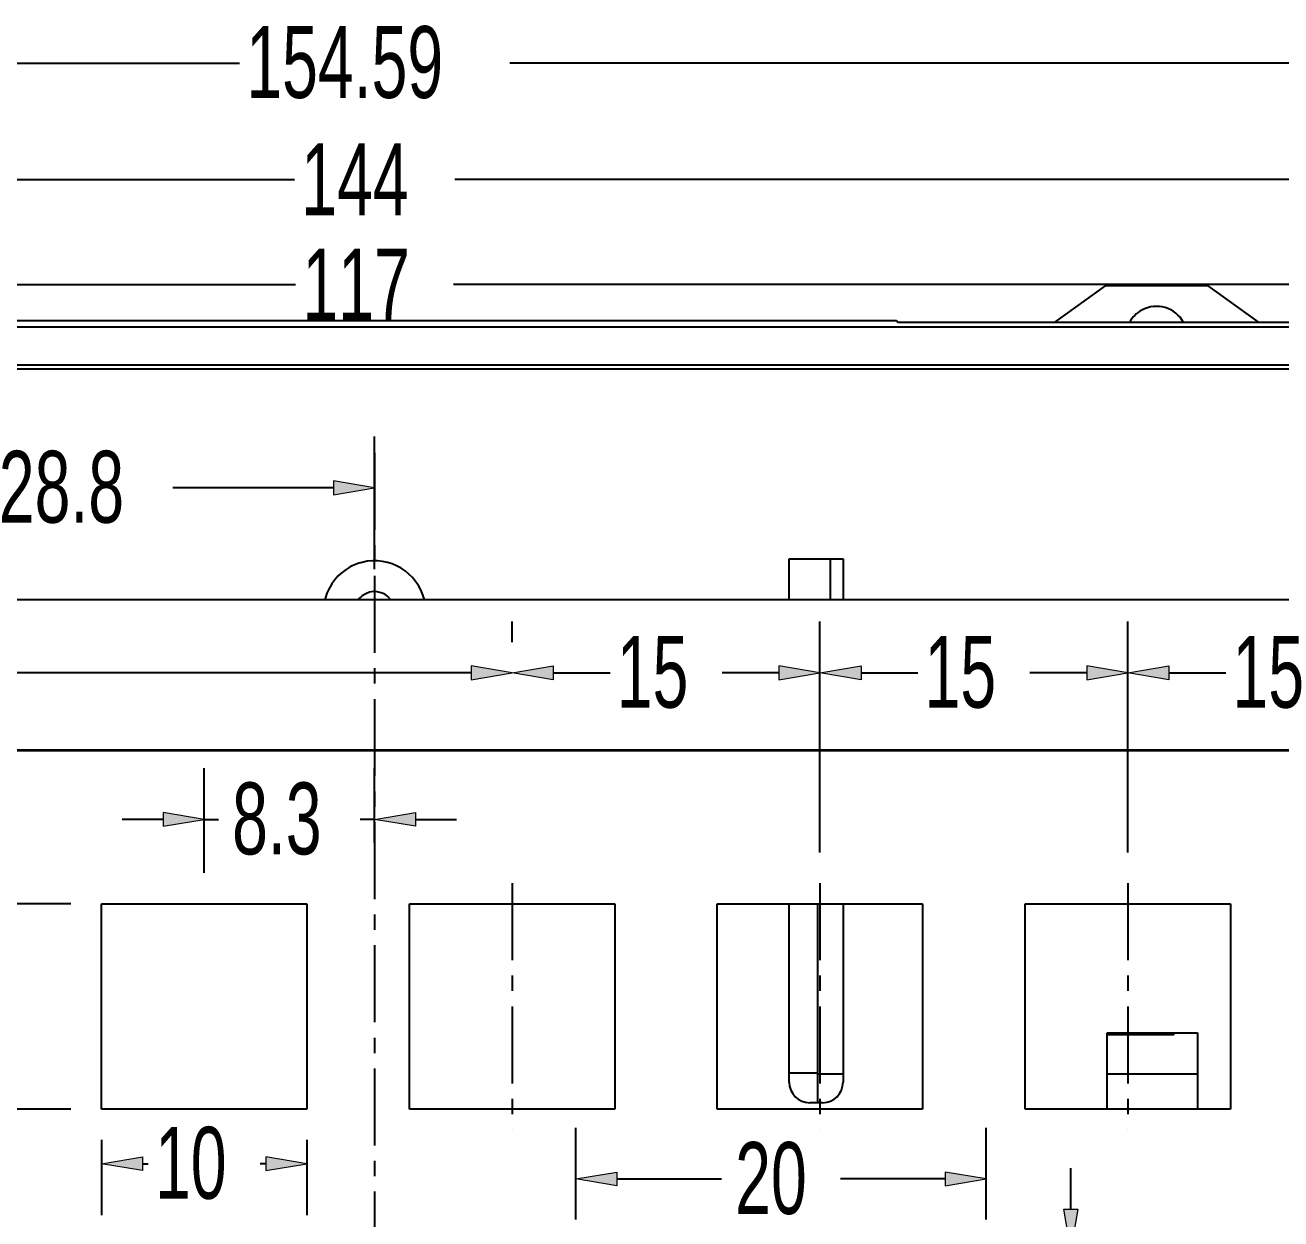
# Model space of a CAD drawing. Header units: inches. Extents: x 0 to 800, y 356 to 444.
# Drawn here: x 528.53 to 541.37, y 409.52 to 421.73 of the extents above; entities that cross this region are included whole.
import ezdxf

# ---------------------------------------------------------------- set-up
doc = ezdxf.new("R2010")
doc.units = ezdxf.units.IN
doc.header["$MEASUREMENT"] = 0
for name, pattern in [('AI-Linetype-19', [1.259478, 0.787174, -0.157435, 0.157435, -0.157435]), ('AI-Linetype-20', [1.259478, 0.787174, -0.157435, 0.157435, -0.157435]), ('AI-Linetype-21', [1.259478, 0.787174, -0.157435, 0.157435, -0.157435]), ('AI-Linetype-24', [1.259478, 0.787174, -0.157435, 0.157435, -0.157435])]:
    doc.linetypes.add(name, pattern=pattern)
doc.layers.add('02___PRT_ALL_AXES', color=7, linetype='Continuous')

# ---------------------------------------------------------------- blocks, each defined once
blk = doc.blocks.new('block 2386')
at = {"color": 7, "lineweight": 25, "true_color": 0xffffff}
blk.add_lwpolyline([(539.577, 419.067), (539.056, 418.693)], dxfattribs=at)
blk = doc.blocks.new('block 2433')
at = {"color": 7, "lineweight": 25, "true_color": 0xffffff}
blk.add_lwpolyline([(529.313, 410.647), (529.313, 412.747)], dxfattribs=at)
blk = doc.blocks.new('block 2449')
at = {"color": 7, "lineweight": 25, "true_color": 0xffffff}
blk.add_lwpolyline([(531.412, 412.747), (531.412, 410.647)], dxfattribs=at)
blk = doc.blocks.new('block 2451')
at = {"color": 7, "lineweight": 25, "true_color": 0xffffff}
blk.add_lwpolyline([(532.462, 410.647), (532.462, 412.747)], dxfattribs=at)
blk = doc.blocks.new('block 2458')
at = {"color": 7, "lineweight": 25, "true_color": 0xffffff}
blk.add_lwpolyline([(534.561, 412.747), (534.561, 410.647)], dxfattribs=at)
blk = doc.blocks.new('block 2465')
at = {"color": 7, "lineweight": 25, "true_color": 0xffffff}
blk.add_lwpolyline([(535.61, 410.647), (535.61, 412.747)], dxfattribs=at)
blk = doc.blocks.new('block 2471')
at = {"color": 7, "lineweight": 25, "true_color": 0xffffff}
blk.add_lwpolyline([(540.858, 410.647), (538.759, 410.647)], dxfattribs=at)
blk = doc.blocks.new('block 2472')
at = {"color": 7, "lineweight": 25, "true_color": 0xffffff}
blk.add_lwpolyline([(537.709, 410.647), (535.61, 410.647)], dxfattribs=at)
blk = doc.blocks.new('block 2473')
at = {"color": 7, "lineweight": 25, "true_color": 0xffffff}
blk.add_lwpolyline([(534.561, 410.647), (532.462, 410.647)], dxfattribs=at)
blk = doc.blocks.new('block 2474')
at = {"color": 7, "lineweight": 25, "true_color": 0xffffff}
blk.add_lwpolyline([(531.412, 410.647), (529.313, 410.647)], dxfattribs=at)
blk = doc.blocks.new('block 2481')
at = {"color": 7, "lineweight": 25, "true_color": 0xffffff}
blk.add_lwpolyline([(536.687, 410.712), (536.555, 410.712)], dxfattribs=at)
blk = doc.blocks.new('block 2483')
at = {"color": 7, "lineweight": 25, "true_color": 0xffffff}
blk.add_lwpolyline([(536.639, 411.015), (536.345, 411.015)], dxfattribs=at)
blk = doc.blocks.new('block 2484')
at = {"color": 7, "lineweight": 25, "true_color": 0xffffff}
blk.add_lwpolyline([(540.28, 411.405), (539.599, 411.405)], dxfattribs=at)
blk = doc.blocks.new('block 2487')
at = {"color": 7, "lineweight": 25, "true_color": 0xffffff}
blk.add_lwpolyline([(539.599, 411.426), (540.522, 411.426)], dxfattribs=at)
blk = doc.blocks.new('block 2491')
at = {"color": 7, "lineweight": 25, "true_color": 0xffffff}
blk.add_lwpolyline([(536.345, 410.922), (536.345, 412.747)], dxfattribs=at)
blk = doc.blocks.new('block 2492')
at = {"color": 7, "lineweight": 25, "true_color": 0xffffff}
blk.add_lwpolyline([(536.345, 415.855), (536.345, 416.275)], dxfattribs=at)
blk = doc.blocks.new('block 2494')
at = {"color": 7, "lineweight": 25, "true_color": 0xffffff}
blk.add_lwpolyline([(536.639, 410.712), (536.639, 412.747)], dxfattribs=at)
blk = doc.blocks.new('block 2495')
at = {"color": 7, "lineweight": 25, "true_color": 0xffffff}
blk.add_lwpolyline([(536.765, 416.275), (536.765, 415.855)], dxfattribs=at)
blk = doc.blocks.new('block 2496')
at = {"color": 7, "lineweight": 25, "true_color": 0xffffff}
blk.add_lwpolyline([(536.896, 416.275), (536.896, 415.855)], dxfattribs=at)
blk = doc.blocks.new('block 2497')
at = {"color": 7, "lineweight": 25, "true_color": 0xffffff}
blk.add_lwpolyline([(536.896, 412.747), (536.896, 410.922)], dxfattribs=at)
blk = doc.blocks.new('block 2525')
at = {"color": 7, "lineweight": 25, "true_color": 0xffffff}
blk.add_lwpolyline([(529.313, 412.747), (531.412, 412.747)], dxfattribs=at)
blk = doc.blocks.new('block 2526')
at = {"color": 7, "lineweight": 25, "true_color": 0xffffff}
blk.add_lwpolyline([(532.462, 412.747), (534.561, 412.747)], dxfattribs=at)
blk = doc.blocks.new('block 2527')
at = {"color": 7, "lineweight": 25, "true_color": 0xffffff}
blk.add_lwpolyline([(535.61, 412.747), (537.709, 412.747)], dxfattribs=at)
blk = doc.blocks.new('block 2528')
at = {"color": 7, "lineweight": 25, "true_color": 0xffffff}
blk.add_lwpolyline([(538.759, 412.747), (540.858, 412.747)], dxfattribs=at)
blk = doc.blocks.new('block 2532')
at = {"color": 7, "lineweight": 25, "true_color": 0xffffff}
blk.add_lwpolyline([(537.709, 412.747), (537.709, 410.647)], dxfattribs=at)
blk = doc.blocks.new('block 2534')
at = {"color": 7, "lineweight": 25, "true_color": 0xffffff}
blk.add_lwpolyline([(538.759, 410.647), (538.759, 412.747)], dxfattribs=at)
blk = doc.blocks.new('block 2550')
at = {"color": 7, "lineweight": 25, "true_color": 0xffffff}
blk.add_lwpolyline([(539.599, 410.647), (539.599, 411.426)], dxfattribs=at)
blk = doc.blocks.new('block 2551')
at = {"color": 7, "lineweight": 25, "true_color": 0xffffff}
blk.add_lwpolyline([(540.28, 411.405), (540.28, 411.426)], dxfattribs=at)
blk = doc.blocks.new('block 2554')
at = {"color": 7, "lineweight": 25, "true_color": 0xffffff}
blk.add_lwpolyline([(544.385, 414.312), (519.825, 414.312)], dxfattribs=at)
blk = doc.blocks.new('block 2555')
at = {"color": 7, "lineweight": 25, "true_color": 0xffffff}
blk.add_lwpolyline([(544.389, 414.317), (519.821, 414.317)], dxfattribs=at)
blk = doc.blocks.new('block 2556')
at = {"color": 7, "lineweight": 25, "true_color": 0xffffff}
blk.add_lwpolyline([(540.522, 411.426), (540.522, 410.647)], dxfattribs=at)
blk = doc.blocks.new('block 2558')
at = {"color": 7, "lineweight": 25, "true_color": 0xffffff}
blk.add_lwpolyline([(540.858, 412.747), (540.858, 410.647)], dxfattribs=at)
blk = doc.blocks.new('block 2560')
at = {"color": 7, "lineweight": 25, "true_color": 0xffffff}
blk.add_lwpolyline([(548.121, 415.855), (516.089, 415.855)], dxfattribs=at)
blk = doc.blocks.new('block 2566')
at = {"color": 7, "lineweight": 25, "true_color": 0xffffff}
blk.add_lwpolyline([(536.345, 416.275), (536.896, 416.275)], dxfattribs=at)
blk = doc.blocks.new('block 2577')
at = {"color": 7, "lineweight": 25, "true_color": 0xffffff}
blk.add_lwpolyline([(545.39, 418.215), (518.82, 418.215)], dxfattribs=at)
blk = doc.blocks.new('block 2580')
at = {"color": 7, "lineweight": 25, "true_color": 0xffffff}
blk.add_lwpolyline([(545.766, 418.255), (518.444, 418.255)], dxfattribs=at)
blk = doc.blocks.new('block 2581')
at = {"color": 7, "lineweight": 25, "true_color": 0xffffff}
blk.add_lwpolyline([(545.888, 418.643), (518.322, 418.643)], dxfattribs=at)
blk = doc.blocks.new('block 2584')
at = {"color": 7, "lineweight": 25, "true_color": 0xffffff}
blk.add_lwpolyline([(542.747, 418.693), (537.458, 418.693)], dxfattribs=at)
blk = doc.blocks.new('block 2588')
at = {"color": 7, "lineweight": 25, "true_color": 0xffffff}
blk.add_lwpolyline([(537.442, 418.708), (526.768, 418.708)], dxfattribs=at)
blk = doc.blocks.new('block 2589')
at = {"color": 7, "lineweight": 25, "true_color": 0xffffff}
blk.add_lwpolyline([(537.458, 418.693), (537.442, 418.708)], dxfattribs=at)
blk = doc.blocks.new('block 2775')
at = {"color": 7, "lineweight": 25, "true_color": 0xffffff}
blk.add_open_spline([(532.614, 415.856), (532.544, 416.138), (532.259, 416.309), (531.978, 416.239), (531.79, 416.192), (531.643, 416.045), (531.596, 415.856)], degree=3, knots=[0, 0, 0, 0, 1, 1, 1, 2, 2, 2, 2], dxfattribs=at)
blk = doc.blocks.new('block 2783')
at = {"color": 7, "lineweight": 25, "true_color": 0xffffff}
blk.add_open_spline([(532.271, 415.857), (532.201, 415.949), (532.069, 415.967), (531.978, 415.896), (531.963, 415.885), (531.949, 415.872), (531.938, 415.857)], degree=3, knots=[0, 0, 0, 0, 1, 1, 1, 2, 2, 2, 2], dxfattribs=at)
blk = doc.blocks.new('block 2787')
at = {"color": 7, "lineweight": 25, "true_color": 0xffffff}
blk.add_open_spline([(536.687, 410.712), (536.802, 410.712), (536.896, 410.807), (536.896, 410.922)], degree=3, dxfattribs=at)
blk = doc.blocks.new('block 2788')
at = {"color": 7, "lineweight": 25, "true_color": 0xffffff}
blk.add_open_spline([(536.345, 410.922), (536.345, 410.807), (536.439, 410.712), (536.555, 410.712)], degree=3, dxfattribs=at)
blk = doc.blocks.new('block 3541')
at = {"color": 5, "lineweight": 25, "true_color": 0x0000ff}
blk.add_lwpolyline([(516.299, 421.345), (530.723, 421.345)], dxfattribs=at)
blk = doc.blocks.new('block 3542')
at = {"color": 5, "lineweight": 25, "true_color": 0x0000ff}
blk.add_lwpolyline([(547.911, 421.345), (533.487, 421.345)], dxfattribs=at)
blk = doc.blocks.new('block 3545')
at = {"color": 3, "true_color": 0x00ff00, "insert": (530.793, 420.978), "char_height": 0.7347, "attachment_point": 7}
blk.add_mtext('\\fAdobe Song Std L|b0|i0|c0|p34;\\W0.67;154.59', dxfattribs=at)
blk = doc.blocks.new('block 3538')
for name in ['block 3545', 'block 3541', 'block 3542']:
    blk.add_blockref(name, (0, 0))
blk = doc.blocks.new('block 3552')
at = {"color": 5, "lineweight": 25, "true_color": 0x0000ff}
blk.add_lwpolyline([(520.245, 419.082), (531.297, 419.082)], dxfattribs=at)
blk = doc.blocks.new('block 3553')
at = {"color": 5, "lineweight": 25, "true_color": 0x0000ff}
blk.add_lwpolyline([(543.965, 419.082), (532.913, 419.082)], dxfattribs=at)
blk = doc.blocks.new('block 3556')
at = {"color": 3, "true_color": 0x00ff00, "insert": (531.367, 418.714), "char_height": 0.7347, "attachment_point": 7}
blk.add_mtext('\\fAdobe Song Std L|b0|i0|c0|p34;\\W0.67;117', dxfattribs=at)
blk = doc.blocks.new('block 3549')
for name in ['block 3556', 'block 3552', 'block 3553']:
    blk.add_blockref(name, (0, 0))
blk = doc.blocks.new('block 3563')
at = {"color": 5, "lineweight": 25, "true_color": 0x0000ff}
blk.add_lwpolyline([(517.411, 420.156), (531.285, 420.156)], dxfattribs=at)
blk = doc.blocks.new('block 3564')
at = {"color": 5, "lineweight": 25, "true_color": 0x0000ff}
blk.add_lwpolyline([(546.799, 420.156), (532.925, 420.156)], dxfattribs=at)
blk = doc.blocks.new('block 3567')
at = {"color": 3, "true_color": 0x00ff00, "insert": (531.355, 419.789), "char_height": 0.7347, "attachment_point": 7}
blk.add_mtext('\\fAdobe Song Std L|b0|i0|c0|p34;\\W0.67;144', dxfattribs=at)
blk = doc.blocks.new('block 3560')
for name in ['block 3567', 'block 3563', 'block 3564']:
    blk.add_blockref(name, (0, 0))
blk = doc.blocks.new('block 3627')
at = {"color": 1, "linetype": 'AI-Linetype-19', "lineweight": 25, "true_color": 0xff0000}
blk.add_lwpolyline([(539.809, 412.957), (539.809, 410.438)], dxfattribs=at)
blk = doc.blocks.new('block 3628')
at = {"color": 1, "linetype": 'AI-Linetype-20', "lineweight": 25, "true_color": 0xff0000}
blk.add_lwpolyline([(536.66, 412.957), (536.66, 410.438)], dxfattribs=at)
blk = doc.blocks.new('block 3629')
at = {"color": 1, "linetype": 'AI-Linetype-21', "lineweight": 25, "true_color": 0xff0000}
blk.add_lwpolyline([(533.512, 412.957), (533.512, 410.438)], dxfattribs=at)
blk = doc.blocks.new('block 3631')
at = {"color": 5, "lineweight": 25, "true_color": 0x0000ff}
blk.add_lwpolyline([(538.675, 409.203), (539.75, 409.203)], dxfattribs=at)
blk = doc.blocks.new('block 3632')
at = {"color": 5, "lineweight": 25, "true_color": 0x0000ff}
blk.add_lwpolyline([(538.675, 408.573), (539.75, 408.573)], dxfattribs=at)
blk = doc.blocks.new('block 3633')
at = {"color": 5, "lineweight": 25, "true_color": 0x0000ff}
blk.add_lwpolyline([(539.226, 409.623), (539.226, 410.042)], dxfattribs=at)
blk = doc.blocks.new('block 3634')
at = {"color": 5, "lineweight": 25, "true_color": 0x0000ff}
blk.add_lwpolyline([(539.226, 408.153), (539.226, 407.733)], dxfattribs=at)
blk = doc.blocks.new('block 3635')
at = {"color": 5, "lineweight": 25, "true_color": 0x0000ff}
blk.add_lwpolyline([(539.226, 409.203), (539.226, 408.573)], dxfattribs=at)
blk = doc.blocks.new('block 3636')
at = {"true_color": 0x0000ff}
h = blk.add_hatch(color=5, dxfattribs=at)
h.dxf.hatch_style = 2
h.paths.add_polyline_path([(539.155, 409.623), (539.296, 409.623), (539.226, 409.203)])
at = {"lineweight": 0}
blk.add_lwpolyline([(539.155, 409.623), (539.296, 409.623), (539.226, 409.203), (539.155, 409.623)], dxfattribs=at)
blk = doc.blocks.new('block 3637')
at = {"true_color": 0x0000ff}
h = blk.add_hatch(color=5, dxfattribs=at)
h.dxf.hatch_style = 2
h.paths.add_polyline_path([(539.155, 408.153), (539.296, 408.153), (539.226, 408.573)])
at = {"lineweight": 0}
blk.add_lwpolyline([(539.155, 408.153), (539.296, 408.153), (539.226, 408.573), (539.155, 408.153)], dxfattribs=at)
blk = doc.blocks.new('block 3638')
at = {"color": 3, "true_color": 0x00ff00, "insert": (539.593, 407.125), "char_height": 0.7347, "attachment_point": 7, "rotation": 90}
blk.add_mtext('\\fAdobe Song Std L|b0|i0|c0|p34;\\W0.67;3', dxfattribs=at)
blk = doc.blocks.new('block 3639')
at = {"lineweight": 0}
blk.add_lwpolyline([(538.36, 409.203), (538.36, 409.203)], dxfattribs=at)
blk = doc.blocks.new('block 3640')
at = {"lineweight": 0}
blk.add_lwpolyline([(538.36, 408.573), (538.36, 408.573)], dxfattribs=at)
blk = doc.blocks.new('block 3641')
at = {"lineweight": 0}
blk.add_lwpolyline([(539.226, 408.573), (539.226, 408.573)], dxfattribs=at)
blk = doc.blocks.new('block 3630')
for name in ['block 3633', 'block 3636', 'block 3639', 'block 3631', 'block 3635', 'block 3640', 'block 3632', 'block 3637', 'block 3641', 'block 3634', 'block 3638']:
    blk.add_blockref(name, (0, 0))
blk = doc.blocks.new('block 3643')
at = {"color": 5, "lineweight": 25, "true_color": 0x0000ff}
blk.add_lwpolyline([(534.162, 409.518), (534.162, 410.456)], dxfattribs=at)
blk = doc.blocks.new('block 3644')
at = {"color": 5, "lineweight": 25, "true_color": 0x0000ff}
blk.add_lwpolyline([(538.36, 409.518), (538.36, 410.456)], dxfattribs=at)
blk = doc.blocks.new('block 3645')
at = {"color": 5, "lineweight": 25, "true_color": 0x0000ff}
blk.add_lwpolyline([(534.582, 409.932), (535.652, 409.932)], dxfattribs=at)
blk = doc.blocks.new('block 3646')
at = {"color": 5, "lineweight": 25, "true_color": 0x0000ff}
blk.add_lwpolyline([(537.94, 409.932), (536.869, 409.932)], dxfattribs=at)
blk = doc.blocks.new('block 3647')
at = {"true_color": 0x0000ff}
h = blk.add_hatch(color=5, dxfattribs=at)
h.dxf.hatch_style = 2
h.paths.add_polyline_path([(534.582, 410.001), (534.582, 409.861), (534.162, 409.932)])
at = {"lineweight": 0}
blk.add_lwpolyline([(534.582, 410.001), (534.582, 409.861), (534.162, 409.932), (534.582, 410.001)], dxfattribs=at)
blk = doc.blocks.new('block 3648')
at = {"true_color": 0x0000ff}
h = blk.add_hatch(color=5, dxfattribs=at)
h.dxf.hatch_style = 2
h.paths.add_polyline_path([(537.94, 410.001), (537.94, 409.861), (538.36, 409.932)])
at = {"lineweight": 0}
blk.add_lwpolyline([(537.94, 410.001), (537.94, 409.861), (538.36, 409.932), (537.94, 410.001)], dxfattribs=at)
blk = doc.blocks.new('block 3649')
at = {"color": 3, "true_color": 0x00ff00, "insert": (535.793, 409.564), "char_height": 0.7347, "attachment_point": 7}
blk.add_mtext('\\fAdobe Song Std L|b0|i0|c0|p34;\\W0.67;20', dxfattribs=at)
blk = doc.blocks.new('block 3650')
at = {"lineweight": 0}
blk.add_lwpolyline([(534.162, 409.203), (534.162, 409.203)], dxfattribs=at)
blk = doc.blocks.new('block 3651')
at = {"lineweight": 0}
blk.add_lwpolyline([(538.36, 409.203), (538.36, 409.203)], dxfattribs=at)
blk = doc.blocks.new('block 3652')
at = {"lineweight": 0}
blk.add_lwpolyline([(538.36, 409.932), (538.36, 409.932)], dxfattribs=at)
blk = doc.blocks.new('block 3642')
for name in ['block 3643', 'block 3644', 'block 3649', 'block 3647', 'block 3648', 'block 3645', 'block 3646', 'block 3652', 'block 3650', 'block 3651']:
    blk.add_blockref(name, (0, 0))
blk = doc.blocks.new('block 3664')
at = {"color": 5, "lineweight": 25, "true_color": 0x0000ff}
blk.add_lwpolyline([(529.313, 410.333), (529.313, 409.562)], dxfattribs=at)
blk = doc.blocks.new('block 3665')
at = {"color": 5, "lineweight": 25, "true_color": 0x0000ff}
blk.add_lwpolyline([(531.412, 410.333), (531.412, 409.562)], dxfattribs=at)
blk = doc.blocks.new('block 3666')
at = {"color": 5, "lineweight": 25, "true_color": 0x0000ff}
blk.add_lwpolyline([(529.733, 410.087), (529.789, 410.087)], dxfattribs=at)
blk = doc.blocks.new('block 3667')
at = {"color": 5, "lineweight": 25, "true_color": 0x0000ff}
blk.add_lwpolyline([(530.992, 410.087), (530.936, 410.087)], dxfattribs=at)
blk = doc.blocks.new('block 3668')
at = {"true_color": 0x0000ff}
h = blk.add_hatch(color=5, dxfattribs=at)
h.dxf.hatch_style = 2
h.paths.add_polyline_path([(529.733, 410.157), (529.733, 410.018), (529.313, 410.087)])
at = {"lineweight": 0}
blk.add_lwpolyline([(529.733, 410.157), (529.733, 410.018), (529.313, 410.087), (529.733, 410.157)], dxfattribs=at)
blk = doc.blocks.new('block 3669')
at = {"true_color": 0x0000ff}
h = blk.add_hatch(color=5, dxfattribs=at)
h.dxf.hatch_style = 2
h.paths.add_polyline_path([(530.992, 410.157), (530.992, 410.018), (531.412, 410.087)])
at = {"lineweight": 0}
blk.add_lwpolyline([(530.992, 410.157), (530.992, 410.018), (531.412, 410.087), (530.992, 410.157)], dxfattribs=at)
blk = doc.blocks.new('block 3670')
at = {"color": 3, "true_color": 0x00ff00, "insert": (529.859, 409.72), "char_height": 0.7347, "attachment_point": 7}
blk.add_mtext('\\fAdobe Song Std L|b0|i0|c0|p34;\\W0.67;10', dxfattribs=at)
blk = doc.blocks.new('block 3671')
at = {"lineweight": 0}
blk.add_lwpolyline([(529.313, 410.647), (529.313, 410.647)], dxfattribs=at)
blk = doc.blocks.new('block 3672')
at = {"lineweight": 0}
blk.add_lwpolyline([(531.412, 410.647), (531.412, 410.647)], dxfattribs=at)
blk = doc.blocks.new('block 3673')
at = {"lineweight": 0}
blk.add_lwpolyline([(531.412, 410.087), (531.412, 410.087)], dxfattribs=at)
blk = doc.blocks.new('block 3663')
for name in ['block 3671', 'block 3672', 'block 3670', 'block 3664', 'block 3665', 'block 3668', 'block 3666', 'block 3667', 'block 3669', 'block 3673']:
    blk.add_blockref(name, (0, 0))
blk = doc.blocks.new('block 3687')
at = {"color": 1, "linetype": 'AI-Linetype-24', "lineweight": 25, "true_color": 0xff0000}
blk.add_lwpolyline([(532.105, 417.36), (532.105, 396.781)], dxfattribs=at)
blk = doc.blocks.new('block 3689')
at = {"color": 5, "lineweight": 25, "true_color": 0x0000ff}
blk.add_lwpolyline([(528.998, 412.747), (527.452, 412.747)], dxfattribs=at)
blk = doc.blocks.new('block 3690')
at = {"color": 5, "lineweight": 25, "true_color": 0x0000ff}
blk.add_lwpolyline([(528.998, 410.647), (527.452, 410.647)], dxfattribs=at)
blk = doc.blocks.new('block 3691')
at = {"color": 5, "lineweight": 25, "true_color": 0x0000ff}
blk.add_lwpolyline([(527.978, 412.327), (527.978, 412.271)], dxfattribs=at)
blk = doc.blocks.new('block 3692')
at = {"color": 5, "lineweight": 25, "true_color": 0x0000ff}
blk.add_lwpolyline([(527.978, 411.067), (527.978, 411.124)], dxfattribs=at)
blk = doc.blocks.new('block 3693')
at = {"true_color": 0x0000ff}
h = blk.add_hatch(color=5, dxfattribs=at)
h.dxf.hatch_style = 2
h.paths.add_polyline_path([(527.907, 412.327), (528.047, 412.327), (527.978, 412.747)])
at = {"lineweight": 0}
blk.add_lwpolyline([(527.907, 412.327), (528.047, 412.327), (527.978, 412.747), (527.907, 412.327)], dxfattribs=at)
blk = doc.blocks.new('block 3694')
at = {"true_color": 0x0000ff}
h = blk.add_hatch(color=5, dxfattribs=at)
h.dxf.hatch_style = 2
h.paths.add_polyline_path([(527.907, 411.067), (528.047, 411.067), (527.978, 410.647)])
at = {"lineweight": 0}
blk.add_lwpolyline([(527.907, 411.067), (528.047, 411.067), (527.978, 410.647), (527.907, 411.067)], dxfattribs=at)
blk = doc.blocks.new('block 3695')
at = {"color": 3, "true_color": 0x00ff00, "insert": (528.345, 411.193), "char_height": 0.7347, "attachment_point": 7, "rotation": 90}
blk.add_mtext('\\fAdobe Song Std L|b0|i0|c0|p34;\\W0.67;10', dxfattribs=at)
blk = doc.blocks.new('block 3696')
at = {"lineweight": 0}
blk.add_lwpolyline([(529.313, 412.747), (529.313, 412.747)], dxfattribs=at)
blk = doc.blocks.new('block 3697')
at = {"lineweight": 0}
blk.add_lwpolyline([(529.313, 410.647), (529.313, 410.647)], dxfattribs=at)
blk = doc.blocks.new('block 3698')
at = {"lineweight": 0}
blk.add_lwpolyline([(527.978, 410.647), (527.978, 410.647)], dxfattribs=at)
blk = doc.blocks.new('block 3688')
for name in ['block 3689', 'block 3693', 'block 3696', 'block 3691', 'block 3695', 'block 3692', 'block 3694', 'block 3690', 'block 3698', 'block 3697']:
    blk.add_blockref(name, (0, 0))
blk = doc.blocks.new('block 3700')
at = {"color": 5, "lineweight": 25, "true_color": 0x0000ff}
blk.add_lwpolyline([(530.363, 413.062), (530.363, 414.134)], dxfattribs=at)
blk = doc.blocks.new('block 3701')
at = {"color": 5, "lineweight": 25, "true_color": 0x0000ff}
blk.add_lwpolyline([(532.105, 413.373), (532.105, 414.134)], dxfattribs=at)
blk = doc.blocks.new('block 3702')
at = {"color": 5, "lineweight": 25, "true_color": 0x0000ff}
blk.add_lwpolyline([(529.943, 413.609), (529.523, 413.609)], dxfattribs=at)
blk = doc.blocks.new('block 3703')
at = {"color": 5, "lineweight": 25, "true_color": 0x0000ff}
blk.add_lwpolyline([(532.524, 413.609), (532.944, 413.609)], dxfattribs=at)
blk = doc.blocks.new('block 3704')
at = {"color": 5, "lineweight": 25, "true_color": 0x0000ff}
blk.add_lwpolyline([(530.363, 413.609), (530.508, 413.609)], dxfattribs=at)
blk = doc.blocks.new('block 3705')
at = {"color": 5, "lineweight": 25, "true_color": 0x0000ff}
blk.add_lwpolyline([(532.105, 413.609), (531.959, 413.609)], dxfattribs=at)
blk = doc.blocks.new('block 3706')
at = {"true_color": 0x0000ff}
h = blk.add_hatch(color=5, dxfattribs=at)
h.dxf.hatch_style = 2
h.paths.add_polyline_path([(529.943, 413.679), (529.943, 413.54), (530.363, 413.609)])
at = {"lineweight": 0}
blk.add_lwpolyline([(529.943, 413.679), (529.943, 413.54), (530.363, 413.609), (529.943, 413.679)], dxfattribs=at)
blk = doc.blocks.new('block 3707')
at = {"true_color": 0x0000ff}
h = blk.add_hatch(color=5, dxfattribs=at)
h.dxf.hatch_style = 2
h.paths.add_polyline_path([(532.524, 413.679), (532.524, 413.54), (532.105, 413.609)])
at = {"lineweight": 0}
blk.add_lwpolyline([(532.524, 413.679), (532.524, 413.54), (532.105, 413.609), (532.524, 413.679)], dxfattribs=at)
blk = doc.blocks.new('block 3708')
at = {"color": 3, "true_color": 0x00ff00, "insert": (530.648, 413.242), "char_height": 0.7347, "attachment_point": 7}
blk.add_mtext('\\fAdobe Song Std L|b0|i0|c0|p34;\\W0.67;8.3', dxfattribs=at)
blk = doc.blocks.new('block 3709')
at = {"lineweight": 0}
blk.add_lwpolyline([(530.363, 412.747), (530.363, 412.747)], dxfattribs=at)
blk = doc.blocks.new('block 3710')
at = {"lineweight": 0}
blk.add_lwpolyline([(532.105, 413.058), (532.105, 413.058)], dxfattribs=at)
blk = doc.blocks.new('block 3711')
at = {"lineweight": 0}
blk.add_lwpolyline([(532.105, 413.609), (532.105, 413.609)], dxfattribs=at)
blk = doc.blocks.new('block 3699')
for name in ['block 3700', 'block 3701', 'block 3708', 'block 3702', 'block 3706', 'block 3704', 'block 3705', 'block 3707', 'block 3711', 'block 3703', 'block 3710', 'block 3709']:
    blk.add_blockref(name, (0, 0))
blk = doc.blocks.new('block 3713')
at = {"color": 5, "lineweight": 25, "true_color": 0x0000ff}
blk.add_lwpolyline([(539.809, 413.271), (539.809, 415.634)], dxfattribs=at)
blk = doc.blocks.new('block 3714')
at = {"color": 5, "lineweight": 25, "true_color": 0x0000ff}
blk.add_lwpolyline([(542.957, 413.271), (542.957, 415.634)], dxfattribs=at)
blk = doc.blocks.new('block 3715')
at = {"color": 5, "lineweight": 25, "true_color": 0x0000ff}
blk.add_lwpolyline([(540.229, 415.109), (540.81, 415.109)], dxfattribs=at)
blk = doc.blocks.new('block 3716')
at = {"color": 5, "lineweight": 25, "true_color": 0x0000ff}
blk.add_lwpolyline([(542.537, 415.109), (541.956, 415.109)], dxfattribs=at)
blk = doc.blocks.new('block 3717')
at = {"true_color": 0x0000ff}
h = blk.add_hatch(color=5, dxfattribs=at)
h.dxf.hatch_style = 2
h.paths.add_polyline_path([(540.229, 415.179), (540.229, 415.039), (539.809, 415.109)])
at = {"lineweight": 0}
blk.add_lwpolyline([(540.229, 415.179), (540.229, 415.039), (539.809, 415.109), (540.229, 415.179)], dxfattribs=at)
blk = doc.blocks.new('block 3718')
at = {"true_color": 0x0000ff}
h = blk.add_hatch(color=5, dxfattribs=at)
h.dxf.hatch_style = 2
h.paths.add_polyline_path([(542.537, 415.179), (542.537, 415.039), (542.957, 415.109)])
at = {"lineweight": 0}
blk.add_lwpolyline([(542.537, 415.179), (542.537, 415.039), (542.957, 415.109), (542.537, 415.179)], dxfattribs=at)
blk = doc.blocks.new('block 3719')
at = {"color": 3, "true_color": 0x00ff00, "insert": (540.879, 414.742), "char_height": 0.7347, "attachment_point": 7}
blk.add_mtext('\\fAdobe Song Std L|b0|i0|c0|p34;\\W0.67;15', dxfattribs=at)
blk = doc.blocks.new('block 3720')
at = {"lineweight": 0}
blk.add_lwpolyline([(539.809, 412.957), (539.809, 412.957)], dxfattribs=at)
blk = doc.blocks.new('block 3721')
at = {"lineweight": 0}
blk.add_lwpolyline([(542.957, 412.957), (542.957, 412.957)], dxfattribs=at)
blk = doc.blocks.new('block 3722')
at = {"lineweight": 0}
blk.add_lwpolyline([(542.957, 415.109), (542.957, 415.109)], dxfattribs=at)
blk = doc.blocks.new('block 3712')
for name in ['block 3713', 'block 3714', 'block 3719', 'block 3717', 'block 3715', 'block 3716', 'block 3718', 'block 3722', 'block 3720', 'block 3721']:
    blk.add_blockref(name, (0, 0))
blk = doc.blocks.new('block 3724')
at = {"color": 5, "lineweight": 25, "true_color": 0x0000ff}
blk.add_lwpolyline([(536.66, 413.271), (536.66, 415.634)], dxfattribs=at)
blk = doc.blocks.new('block 3725')
at = {"color": 5, "lineweight": 25, "true_color": 0x0000ff}
blk.add_lwpolyline([(539.809, 413.271), (539.809, 415.634)], dxfattribs=at)
blk = doc.blocks.new('block 3726')
at = {"color": 5, "lineweight": 25, "true_color": 0x0000ff}
blk.add_lwpolyline([(537.08, 415.109), (537.661, 415.109)], dxfattribs=at)
blk = doc.blocks.new('block 3727')
at = {"color": 5, "lineweight": 25, "true_color": 0x0000ff}
blk.add_lwpolyline([(539.389, 415.109), (538.808, 415.109)], dxfattribs=at)
blk = doc.blocks.new('block 3728')
at = {"true_color": 0x0000ff}
h = blk.add_hatch(color=5, dxfattribs=at)
h.dxf.hatch_style = 2
h.paths.add_polyline_path([(537.08, 415.179), (537.08, 415.039), (536.66, 415.109)])
at = {"lineweight": 0}
blk.add_lwpolyline([(537.08, 415.179), (537.08, 415.039), (536.66, 415.109), (537.08, 415.179)], dxfattribs=at)
blk = doc.blocks.new('block 3729')
at = {"true_color": 0x0000ff}
h = blk.add_hatch(color=5, dxfattribs=at)
h.dxf.hatch_style = 2
h.paths.add_polyline_path([(539.389, 415.179), (539.389, 415.039), (539.809, 415.109)])
at = {"lineweight": 0}
blk.add_lwpolyline([(539.389, 415.179), (539.389, 415.039), (539.809, 415.109), (539.389, 415.179)], dxfattribs=at)
blk = doc.blocks.new('block 3730')
at = {"color": 3, "true_color": 0x00ff00, "insert": (537.73, 414.742), "char_height": 0.7347, "attachment_point": 7}
blk.add_mtext('\\fAdobe Song Std L|b0|i0|c0|p34;\\W0.67;15', dxfattribs=at)
blk = doc.blocks.new('block 3731')
at = {"lineweight": 0}
blk.add_lwpolyline([(536.66, 412.957), (536.66, 412.957)], dxfattribs=at)
blk = doc.blocks.new('block 3732')
at = {"lineweight": 0}
blk.add_lwpolyline([(539.809, 412.957), (539.809, 412.957)], dxfattribs=at)
blk = doc.blocks.new('block 3733')
at = {"lineweight": 0}
blk.add_lwpolyline([(539.809, 415.109), (539.809, 415.109)], dxfattribs=at)
blk = doc.blocks.new('block 3723')
for name in ['block 3724', 'block 3725', 'block 3730', 'block 3728', 'block 3726', 'block 3727', 'block 3729', 'block 3733', 'block 3731', 'block 3732']:
    blk.add_blockref(name, (0, 0))
blk = doc.blocks.new('block 3735')
at = {"color": 5, "lineweight": 25, "true_color": 0x0000ff}
blk.add_lwpolyline([(533.512, 415.424), (533.512, 415.634)], dxfattribs=at)
blk = doc.blocks.new('block 3736')
at = {"color": 5, "lineweight": 25, "true_color": 0x0000ff}
blk.add_lwpolyline([(536.66, 413.271), (536.66, 415.634)], dxfattribs=at)
blk = doc.blocks.new('block 3737')
at = {"color": 5, "lineweight": 25, "true_color": 0x0000ff}
blk.add_lwpolyline([(533.932, 415.109), (534.513, 415.109)], dxfattribs=at)
blk = doc.blocks.new('block 3738')
at = {"color": 5, "lineweight": 25, "true_color": 0x0000ff}
blk.add_lwpolyline([(536.24, 415.109), (535.659, 415.109)], dxfattribs=at)
blk = doc.blocks.new('block 3739')
at = {"true_color": 0x0000ff}
h = blk.add_hatch(color=5, dxfattribs=at)
h.dxf.hatch_style = 2
h.paths.add_polyline_path([(533.932, 415.179), (533.932, 415.039), (533.512, 415.109)])
at = {"lineweight": 0}
blk.add_lwpolyline([(533.932, 415.179), (533.932, 415.039), (533.512, 415.109), (533.932, 415.179)], dxfattribs=at)
blk = doc.blocks.new('block 3740')
at = {"true_color": 0x0000ff}
h = blk.add_hatch(color=5, dxfattribs=at)
h.dxf.hatch_style = 2
h.paths.add_polyline_path([(536.24, 415.179), (536.24, 415.039), (536.66, 415.109)])
at = {"lineweight": 0}
blk.add_lwpolyline([(536.24, 415.179), (536.24, 415.039), (536.66, 415.109), (536.24, 415.179)], dxfattribs=at)
blk = doc.blocks.new('block 3741')
at = {"color": 3, "true_color": 0x00ff00, "insert": (534.582, 414.742), "char_height": 0.7347, "attachment_point": 7}
blk.add_mtext('\\fAdobe Song Std L|b0|i0|c0|p34;\\W0.67;15', dxfattribs=at)
blk = doc.blocks.new('block 3742')
at = {"lineweight": 0}
blk.add_lwpolyline([(533.512, 415.109), (533.512, 415.109)], dxfattribs=at)
blk = doc.blocks.new('block 3743')
at = {"lineweight": 0}
blk.add_lwpolyline([(536.66, 412.957), (536.66, 412.957)], dxfattribs=at)
blk = doc.blocks.new('block 3744')
at = {"lineweight": 0}
blk.add_lwpolyline([(536.66, 415.109), (536.66, 415.109)], dxfattribs=at)
blk = doc.blocks.new('block 3734')
for name in ['block 3735', 'block 3736', 'block 3741', 'block 3739', 'block 3742', 'block 3737', 'block 3738', 'block 3740', 'block 3744', 'block 3743']:
    blk.add_blockref(name, (0, 0))
blk = doc.blocks.new('block 3746')
at = {"color": 5, "lineweight": 25, "true_color": 0x0000ff}
blk.add_lwpolyline([(515.585, 413.062), (515.585, 415.634)], dxfattribs=at)
blk = doc.blocks.new('block 3747')
at = {"color": 5, "lineweight": 25, "true_color": 0x0000ff}
blk.add_lwpolyline([(533.512, 415.424), (533.512, 415.634)], dxfattribs=at)
blk = doc.blocks.new('block 3748')
at = {"color": 5, "lineweight": 25, "true_color": 0x0000ff}
blk.add_lwpolyline([(516.005, 415.109), (523.576, 415.109)], dxfattribs=at)
blk = doc.blocks.new('block 3749')
at = {"color": 5, "lineweight": 25, "true_color": 0x0000ff}
blk.add_lwpolyline([(533.092, 415.109), (525.52, 415.109)], dxfattribs=at)
blk = doc.blocks.new('block 3750')
at = {"true_color": 0x0000ff}
h = blk.add_hatch(color=5, dxfattribs=at)
h.dxf.hatch_style = 2
h.paths.add_polyline_path([(516.005, 415.179), (516.005, 415.039), (515.585, 415.109)])
at = {"lineweight": 0}
blk.add_lwpolyline([(516.005, 415.179), (516.005, 415.039), (515.585, 415.109), (516.005, 415.179)], dxfattribs=at)
blk = doc.blocks.new('block 3751')
at = {"true_color": 0x0000ff}
h = blk.add_hatch(color=5, dxfattribs=at)
h.dxf.hatch_style = 2
h.paths.add_polyline_path([(533.092, 415.179), (533.092, 415.039), (533.512, 415.109)])
at = {"lineweight": 0}
blk.add_lwpolyline([(533.092, 415.179), (533.092, 415.039), (533.512, 415.109), (533.092, 415.179)], dxfattribs=at)
blk = doc.blocks.new('block 3752')
at = {"color": 3, "true_color": 0x00ff00, "insert": (523.716, 414.742), "char_height": 0.7347, "attachment_point": 7}
blk.add_mtext('\\fAdobe Song Std L|b0|i0|c0|p34;\\W0.67;85.4', dxfattribs=at)
blk = doc.blocks.new('block 3753')
at = {"lineweight": 0}
blk.add_lwpolyline([(515.585, 412.747), (515.585, 412.747)], dxfattribs=at)
blk = doc.blocks.new('block 3754')
at = {"lineweight": 0}
blk.add_lwpolyline([(533.512, 415.109), (533.512, 415.109)], dxfattribs=at)
blk = doc.blocks.new('block 3755')
at = {"lineweight": 0}
blk.add_lwpolyline([(533.512, 415.109), (533.512, 415.109)], dxfattribs=at)
blk = doc.blocks.new('block 3745')
for name in ['block 3746', 'block 3747', 'block 3752', 'block 3750', 'block 3748', 'block 3749', 'block 3751', 'block 3754', 'block 3755', 'block 3753']:
    blk.add_blockref(name, (0, 0))
blk = doc.blocks.new('block 3809')
at = {"color": 5, "lineweight": 25, "true_color": 0x0000ff}
blk.add_lwpolyline([(526.06, 413.914), (526.06, 417.525)], dxfattribs=at)
blk = doc.blocks.new('block 3810')
at = {"color": 5, "lineweight": 25, "true_color": 0x0000ff}
blk.add_lwpolyline([(532.105, 416.17), (532.105, 417.525)], dxfattribs=at)
blk = doc.blocks.new('block 3811')
at = {"color": 5, "lineweight": 25, "true_color": 0x0000ff}
blk.add_lwpolyline([(526.479, 417.001), (528.122, 417.001)], dxfattribs=at)
blk = doc.blocks.new('block 3812')
at = {"color": 5, "lineweight": 25, "true_color": 0x0000ff}
blk.add_lwpolyline([(531.686, 417.001), (530.042, 417.001)], dxfattribs=at)
blk = doc.blocks.new('block 3813')
at = {"true_color": 0x0000ff}
h = blk.add_hatch(color=5, dxfattribs=at)
h.dxf.hatch_style = 2
h.paths.add_polyline_path([(526.479, 417.071), (526.479, 416.931), (526.06, 417.001)])
at = {"lineweight": 0}
blk.add_lwpolyline([(526.479, 417.071), (526.479, 416.931), (526.06, 417.001), (526.479, 417.071)], dxfattribs=at)
blk = doc.blocks.new('block 3814')
at = {"true_color": 0x0000ff}
h = blk.add_hatch(color=5, dxfattribs=at)
h.dxf.hatch_style = 2
h.paths.add_polyline_path([(531.686, 417.071), (531.686, 416.931), (532.105, 417.001)])
at = {"lineweight": 0}
blk.add_lwpolyline([(531.686, 417.071), (531.686, 416.931), (532.105, 417.001), (531.686, 417.071)], dxfattribs=at)
blk = doc.blocks.new('block 3815')
at = {"color": 3, "true_color": 0x00ff00, "insert": (528.262, 416.634), "char_height": 0.7347, "attachment_point": 7}
blk.add_mtext('\\fAdobe Song Std L|b0|i0|c0|p34;\\W0.67;28.8', dxfattribs=at)
blk = doc.blocks.new('block 3816')
at = {"lineweight": 0}
blk.add_lwpolyline([(526.06, 413.599), (526.06, 413.599)], dxfattribs=at)
blk = doc.blocks.new('block 3817')
at = {"lineweight": 0}
blk.add_lwpolyline([(532.105, 415.855), (532.105, 415.855)], dxfattribs=at)
blk = doc.blocks.new('block 3818')
at = {"lineweight": 0}
blk.add_lwpolyline([(532.105, 417.001), (532.105, 417.001)], dxfattribs=at)
blk = doc.blocks.new('block 3808')
for name in ['block 3809', 'block 3810', 'block 3815', 'block 3813', 'block 3814', 'block 3811', 'block 3812', 'block 3818', 'block 3817', 'block 3816']:
    blk.add_blockref(name, (0, 0))
blk = doc.blocks.new('block 4490')
at = {"layer": '02___PRT_ALL_AXES', "color": 7, "lineweight": 25, "true_color": 0xffffff}
blk.add_lwpolyline([(536.639, 411.006), (536.896, 411.006)], dxfattribs=at)
blk = doc.blocks.new('block 4491')
at = {"layer": '02___PRT_ALL_AXES', "color": 7, "lineweight": 25, "true_color": 0xffffff}
blk.add_lwpolyline([(539.599, 411.006), (540.522, 411.006)], dxfattribs=at)
blk = doc.blocks.new('block 4503')
at = {"layer": '02___PRT_ALL_AXES', "color": 7, "lineweight": 25, "true_color": 0xffffff}
blk.add_lwpolyline([(540.627, 419.067), (539.577, 419.067)], dxfattribs=at)
blk = doc.blocks.new('block 4504')
at = {"layer": '02___PRT_ALL_AXES', "color": 7, "lineweight": 25, "true_color": 0xffffff}
blk.add_lwpolyline([(540.627, 419.067), (541.149, 418.693)], dxfattribs=at)
blk = doc.blocks.new('block 4517')
at = {"layer": '02___PRT_ALL_AXES', "color": 7, "lineweight": 25, "true_color": 0xffffff}
blk.add_open_spline([(540.379, 418.693), (540.295, 418.846), (540.104, 418.902), (539.951, 418.819), (539.898, 418.79), (539.854, 418.746), (539.826, 418.693)], degree=3, knots=[0, 0, 0, 0, 1, 1, 1, 2, 2, 2, 2], dxfattribs=at)

msp = doc.modelspace()

# ---------------------------------------------------------------- block references
for name in ['block 3538', 'block 3560', 'block 3549', 'block 2386', 'block 2588', 'block 2589', 'block 2584', 'block 2581', 'block 2580', 'block 2577', 'block 3808', 'block 3687', 'block 2775', 'block 2492', 'block 2566', 'block 2495', 'block 2496', 'block 2783', 'block 2560', 'block 3745', 'block 3734', 'block 3723', 'block 3712', 'block 2555', 'block 2554', 'block 3699', 'block 3629', 'block 3628', 'block 3627', 'block 3688', 'block 2433', 'block 2525', 'block 2449', 'block 2451', 'block 2526', 'block 2458', 'block 2465', 'block 2527', 'block 2491', 'block 2494', 'block 2497', 'block 2532', 'block 2528', 'block 2534', 'block 2558', 'block 2487', 'block 2550', 'block 2484', 'block 2551', 'block 2556', 'block 2483', 'block 2788', 'block 2787', 'block 2474', 'block 3663', 'block 2473', 'block 2472', 'block 2481', 'block 2471', 'block 3642', 'block 3630']:
    msp.add_blockref(name, (0, 0))
at = {"layer": '02___PRT_ALL_AXES'}
for name in ['block 4503', 'block 4504', 'block 4517', 'block 4490', 'block 4491']:
    msp.add_blockref(name, (0, 0), dxfattribs=at)

doc.saveas('drawing.dxf')
